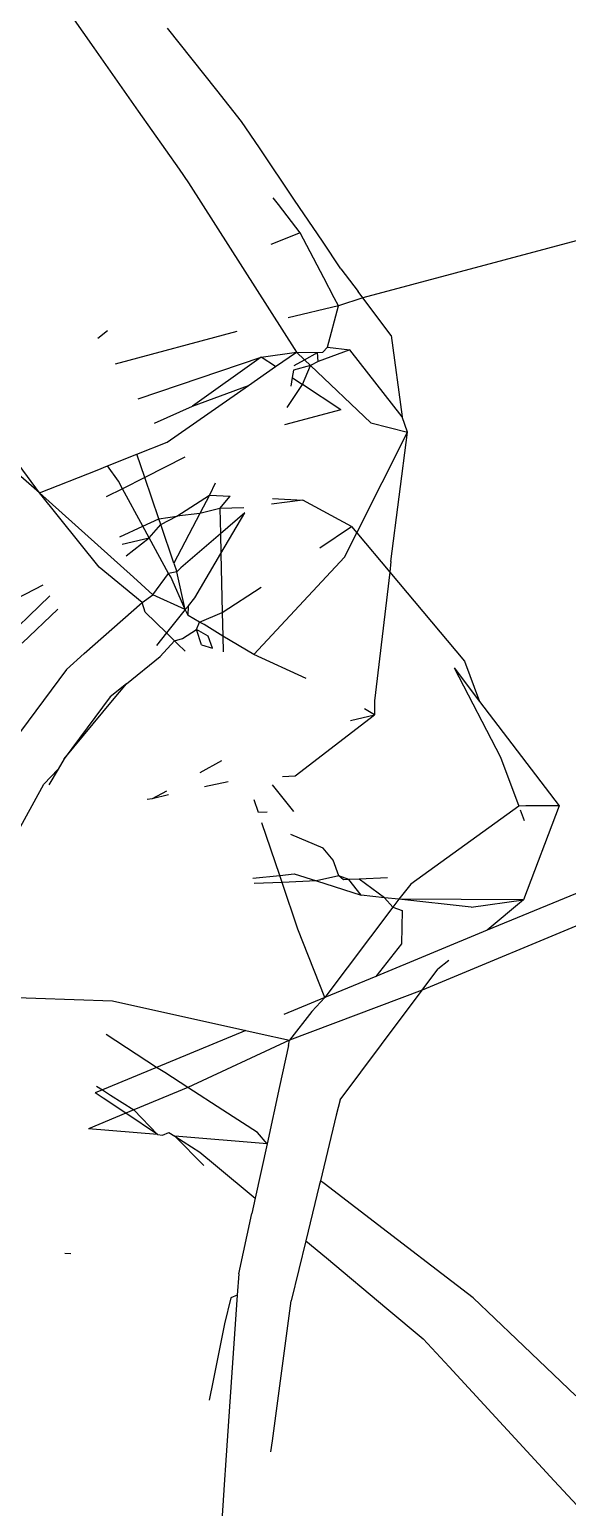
# Model space of a CAD drawing. Header units: inches. Extents: x 3324238 to 135265466, y -1036581 to 20094598.
# Drawn here: x 3354731.6391 to 3354731.781, y -519087.6512 to -519087.2613 of the extents above; entities that cross this region are included whole.
import ezdxf

# ---------------------------------------------------------------- set-up
doc = ezdxf.new("R2010")
doc.units = ezdxf.units.IN
doc.header["$MEASUREMENT"] = 0

msp = doc.modelspace()

# ---------------------------------------------------------------- linework, layer by layer
for p, q in [((3354731.6443, -519087.24932, 0.00267), (3354731.65609, -519087.26615, 0.00267)), ((3354731.68846, -519087.27728, 0.00267), (3354731.67548, -519087.26095, 0.00267)), ((3354731.65609, -519087.26615, 0.00267), (3354731.66777, -519087.28282, 0.00267)), ((3354731.69503, -519087.28554, 0.00267), (3354731.68846, -519087.27728, 0.00267)), ((3354731.66777, -519087.28282, 0.00267), (3354731.67853, -519087.29819, 0.00267)), ((3354731.69972, -519087.29251, 0.00267), (3354731.69503, -519087.28554, 0.00267)), ((3354731.70902, -519087.30631, 0.00267), (3354731.69972, -519087.29251, 0.00267)), ((3354731.67853, -519087.29819, 0.00267), (3354731.68106, -519087.30179, 0.00267)), ((3354731.68106, -519087.30179, 0.00267), (3354731.70948, -519087.34643, 0.00267)), ((3354731.70472, -519087.30747, 0.00267), (3354731.70339, -519087.30574, 0.00267)), ((3354731.71634, -519087.31718, 0.00267), (3354731.70902, -519087.30631, 0.00267)), ((3354731.71043, -519087.31491, 0.00267), (3354731.70472, -519087.30747, 0.00267)), ((3354731.71043, -519087.31491, 0.00267), (3354731.70274, -519087.31804, 0.00267)), ((3354731.7122, -519087.31829, 0.00267), (3354731.71043, -519087.31491, 0.00267)), ((3354731.71669, -519087.32684, 0.00267), (3354731.7122, -519087.31829, 0.00267)), ((3354731.72122, -519087.32443, 0.00267), (3354731.71634, -519087.31718, 0.00267)), ((3354731.78858, -519087.31561, 0.00267), (3354731.727, -519087.33211, 0.00267)), ((3354731.72122, -519087.32443, 0.00267), (3354731.72573, -519087.33042, 0.00267)), ((3354731.71945, -519087.33211, 0.00267), (3354731.71669, -519087.32684, 0.00267)), ((3354731.72056, -519087.33423, 0.00267), (3354731.71945, -519087.33211, 0.00267)), ((3354731.727, -519087.33211, 0.00267), (3354731.72056, -519087.33423, 0.00267)), ((3354731.727, -519087.33211, 0.00267), (3354731.72573, -519087.33042, 0.00267)), ((3354731.73447, -519087.34203, 0.00267), (3354731.727, -519087.33211, 0.00267)), ((3354731.72056, -519087.33423, 0.00267), (3354731.70733, -519087.33738, 0.00267)), ((3354731.7177, -519087.34509, 0.00267), (3354731.72056, -519087.33423, 0.00267)), ((3354731.65962, -519087.34078, 0.00267), (3354731.65713, -519087.3428, 0.00267)), ((3354731.69378, -519087.34102, 0.00267), (3354731.66168, -519087.34962, 0.00267)), ((3354731.71644, -519087.34643, 0.00267), (3354731.7177, -519087.34509, 0.00267)), ((3354731.7177, -519087.34509, 0.00267), (3354731.72359, -519087.34586, 0.00267)), ((3354731.73447, -519087.34203, 0.00267), (3354731.73734, -519087.36352, 0.00267)), ((3354731.66777, -519087.35875, 0.00267), (3354731.7002, -519087.34773, 0.00267)), ((3354731.7002, -519087.34773, 0.00267), (3354731.68206, -519087.36067, 0.00267)), ((3354731.7002, -519087.34773, 0.00267), (3354731.70948, -519087.34643, 0.00267)), ((3354731.704, -519087.35025, 0.00267), (3354731.7002, -519087.34773, 0.00267)), ((3354731.704, -519087.35025, 0.00267), (3354731.70948, -519087.34643, 0.00267)), ((3354731.7089, -519087.34991, 0.00267), (3354731.71159, -519087.34844, 0.00267)), ((3354731.70948, -519087.34643, 0.00267), (3354731.71159, -519087.34844, 0.00267)), ((3354731.70948, -519087.34643, 0.00267), (3354731.71505, -519087.34655, 0.00267)), ((3354731.71159, -519087.34844, 0.00267), (3354731.71505, -519087.34655, 0.00267)), ((3354731.71159, -519087.34844, 0.00267), (3354731.71316, -519087.34993, 0.00267)), ((3354731.71519, -519087.34886, 0.00267), (3354731.71316, -519087.34993, 0.00267)), ((3354731.71505, -519087.34655, 0.00267), (3354731.71644, -519087.34643, 0.00267)), ((3354731.71519, -519087.34886, 0.00267), (3354731.71505, -519087.34655, 0.00267)), ((3354731.72359, -519087.34586, 0.00267), (3354731.71519, -519087.34886, 0.00267)), ((3354731.73734, -519087.36352, 0.00267), (3354731.72359, -519087.34586, 0.00267)), ((3354731.69687, -519087.35522, 0.00267), (3354731.704, -519087.35025, 0.00267)), ((3354731.70837, -519087.35315, 0.00267), (3354731.708, -519087.35543, 0.00267)), ((3354731.7087, -519087.35117, 0.00267), (3354731.70837, -519087.35315, 0.00267)), ((3354731.70837, -519087.35315, 0.00267), (3354731.71111, -519087.35497, 0.00267)), ((3354731.71316, -519087.34993, 0.00267), (3354731.7087, -519087.35117, 0.00267)), ((3354731.71111, -519087.35497, 0.00267), (3354731.71316, -519087.34993, 0.00267)), ((3354731.71316, -519087.34993, 0.00267), (3354731.72912, -519087.3651, 0.00267)), ((3354731.67541, -519087.3702, 0.00267), (3354731.69687, -519087.35522, 0.00267)), ((3354731.68206, -519087.36067, 0.00267), (3354731.69687, -519087.35522, 0.00267)), ((3354731.70708, -519087.361, 0.00267), (3354731.71111, -519087.35497, 0.00267)), ((3354731.72123, -519087.36167, 0.00267), (3354731.71111, -519087.35497, 0.00267)), ((3354731.67207, -519087.3652, 0.00267), (3354731.68206, -519087.36067, 0.00267)), ((3354731.72123, -519087.36167, 0.00267), (3354731.70633, -519087.3656, 0.00267)), ((3354731.72912, -519087.3651, 0.00267), (3354731.7388, -519087.36756, 0.00267)), ((3354731.7388, -519087.36756, 0.00267), (3354731.73734, -519087.36352, 0.00267)), ((3354731.7254, -519087.39407, 0.00267), (3354731.7388, -519087.36756, 0.00267)), ((3354731.73442, -519087.40169, 0.00267), (3354731.7388, -519087.36756, 0.00267)), ((3354731.66743, -519087.37336, 0.00267), (3354731.67541, -519087.3702, 0.00267)), ((3354731.64171, -519087.38356, 0.00267), (3354731.63105, -519087.37432, 0.00267)), ((3354731.64171, -519087.38356, 0.00267), (3354731.63412, -519087.37323, 0.00267)), ((3354731.65692, -519087.37753, 0.00267), (3354731.65967, -519087.37644, 0.00267)), ((3354731.65967, -519087.37644, 0.00267), (3354731.66743, -519087.37336, 0.00267)), ((3354731.66253, -519087.3805, 0.00267), (3354731.65967, -519087.37644, 0.00267)), ((3354731.66951, -519087.3795, 0.00267), (3354731.66743, -519087.37336, 0.00267)), ((3354731.68006, -519087.37418, 0.00267), (3354731.66951, -519087.3795, 0.00267)), ((3354731.64171, -519087.38356, 0.00267), (3354731.65692, -519087.37753, 0.00267)), ((3354731.66361, -519087.38248, 0.00267), (3354731.66253, -519087.3805, 0.00267)), ((3354731.66951, -519087.3795, 0.00267), (3354731.66361, -519087.38248, 0.00267)), ((3354731.6732, -519087.39037, 0.00267), (3354731.66951, -519087.3795, 0.00267)), ((3354731.65746, -519087.40312, 0.00267), (3354731.64171, -519087.38356, 0.00267)), ((3354731.66651, -519087.40584, 0.00267), (3354731.64171, -519087.38356, 0.00267)), ((3354731.66361, -519087.38248, 0.00267), (3354731.65932, -519087.38464, 0.00267)), ((3354731.66899, -519087.39234, 0.00267), (3354731.66361, -519087.38248, 0.00267)), ((3354731.67795, -519087.38974, 0.00267), (3354731.68655, -519087.38413, 0.00267)), ((3354731.68655, -519087.38413, 0.00267), (3354731.68397, -519087.38897, 0.00267)), ((3354731.68807, -519087.38104, 0.00267), (3354731.68655, -519087.38413, 0.00267)), ((3354731.68655, -519087.38413, 0.00267), (3354731.69203, -519087.38443, 0.00267)), ((3354731.68929, -519087.38766, 0.00267), (3354731.69203, -519087.38443, 0.00267)), ((3354731.68929, -519087.38766, 0.00267), (3354731.68397, -519087.38897, 0.00267)), ((3354731.69558, -519087.38748, 0.00267), (3354731.68929, -519087.38766, 0.00267)), ((3354731.68929, -519087.38766, 0.00267), (3354731.68945, -519087.39438, 0.00267)), ((3354731.71118, -519087.38548, 0.00267), (3354731.70289, -519087.38654, 0.00267)), ((3354731.70314, -519087.38504, 0.00267), (3354731.71118, -519087.38548, 0.00267)), ((3354731.72403, -519087.39243, 0.00267), (3354731.71118, -519087.38548, 0.00267)), ((3354731.6629, -519087.39518, 0.00267), (3354731.66899, -519087.39234, 0.00267)), ((3354731.66899, -519087.39234, 0.00267), (3354731.6732, -519087.39037, 0.00267)), ((3354731.67067, -519087.39542, 0.00267), (3354731.66899, -519087.39234, 0.00267)), ((3354731.67067, -519087.39542, 0.00267), (3354731.67372, -519087.39191, 0.00267)), ((3354731.6732, -519087.39037, 0.00267), (3354731.67795, -519087.38974, 0.00267)), ((3354731.67372, -519087.39191, 0.00267), (3354731.6732, -519087.39037, 0.00267)), ((3354731.67372, -519087.39191, 0.00267), (3354731.67795, -519087.38974, 0.00267)), ((3354731.67717, -519087.40211, 0.00267), (3354731.67372, -519087.39191, 0.00267)), ((3354731.68397, -519087.38897, 0.00267), (3354731.67717, -519087.40211, 0.00267)), ((3354731.68397, -519087.38897, 0.00267), (3354731.67795, -519087.38974, 0.00267)), ((3354731.69588, -519087.38883, 0.00267), (3354731.68945, -519087.39438, 0.00267)), ((3354731.68956, -519087.39953, 0.00267), (3354731.69588, -519087.38883, 0.00267)), ((3354731.7157, -519087.39808, 0.00267), (3354731.72403, -519087.39243, 0.00267)), ((3354731.72403, -519087.39243, 0.00267), (3354731.7254, -519087.39407, 0.00267)), ((3354731.66355, -519087.39712, 0.00267), (3354731.67067, -519087.39542, 0.00267)), ((3354731.66458, -519087.40016, 0.00267), (3354731.67067, -519087.39542, 0.00267)), ((3354731.67578, -519087.40479, 0.00267), (3354731.67067, -519087.39542, 0.00267)), ((3354731.68945, -519087.39438, 0.00267), (3354731.67903, -519087.40337, 0.00267)), ((3354731.68945, -519087.39438, 0.00267), (3354731.68956, -519087.39953, 0.00267)), ((3354731.72214, -519087.40052, 0.00267), (3354731.7254, -519087.39407, 0.00267)), ((3354731.7254, -519087.39407, 0.00267), (3354731.73412, -519087.40447, 0.00267)), ((3354731.68266, -519087.41124, 0.00267), (3354731.68956, -519087.39953, 0.00267)), ((3354731.68956, -519087.39953, 0.00267), (3354731.68992, -519087.41511, 0.00267)), ((3354731.66876, -519087.41248, 0.00267), (3354731.65746, -519087.40312, 0.00267)), ((3354731.67717, -519087.40211, 0.00267), (3354731.67793, -519087.40435, 0.00267)), ((3354731.67793, -519087.40435, 0.00267), (3354731.67903, -519087.40337, 0.00267)), ((3354731.69822, -519087.42617, 0.00267), (3354731.72214, -519087.40052, 0.00267)), ((3354731.73442, -519087.40169, 0.00267), (3354731.73412, -519087.40447, 0.00267)), ((3354731.63089, -519087.41386, 0.00267), (3354731.6427, -519087.4078, 0.00267)), ((3354731.67165, -519087.41046, 0.00267), (3354731.66651, -519087.40584, 0.00267)), ((3354731.67165, -519087.41046, 0.00267), (3354731.67578, -519087.40479, 0.00267)), ((3354731.67793, -519087.40435, 0.00267), (3354731.67578, -519087.40479, 0.00267)), ((3354731.67637, -519087.40572, 0.00267), (3354731.67578, -519087.40479, 0.00267)), ((3354731.68018, -519087.41433, 0.00267), (3354731.67637, -519087.40572, 0.00267)), ((3354731.68018, -519087.41433, 0.00267), (3354731.67793, -519087.40435, 0.00267)), ((3354731.73412, -519087.40447, 0.00267), (3354731.73006, -519087.4384, 0.00267)), ((3354731.73412, -519087.40447, 0.00267), (3354731.75385, -519087.428, 0.00267)), ((3354731.62985, -519087.42484, 0.00267), (3354731.64442, -519087.41069, 0.00267)), ((3354731.66876, -519087.41248, 0.00267), (3354731.67165, -519087.41046, 0.00267)), ((3354731.68018, -519087.41433, 0.00267), (3354731.67165, -519087.41046, 0.00267)), ((3354731.68098, -519087.41334, 0.00267), (3354731.68266, -519087.41124, 0.00267)), ((3354731.68992, -519087.41511, 0.00267), (3354731.70016, -519087.4084, 0.00267)), ((3354731.6371, -519087.42322, 0.00267), (3354731.64653, -519087.41423, 0.00267)), ((3354731.65354, -519087.42596, 0.00267), (3354731.66876, -519087.41248, 0.00267)), ((3354731.66962, -519087.41504, 0.00267), (3354731.66876, -519087.41248, 0.00267)), ((3354731.67522, -519087.42053, 0.00267), (3354731.66962, -519087.41504, 0.00267)), ((3354731.68018, -519087.41433, 0.00267), (3354731.67522, -519087.42053, 0.00267)), ((3354731.68098, -519087.41334, 0.00267), (3354731.68018, -519087.41433, 0.00267)), ((3354731.68092, -519087.41594, 0.00267), (3354731.68018, -519087.41433, 0.00267)), ((3354731.68092, -519087.41594, 0.00267), (3354731.68098, -519087.41334, 0.00267)), ((3354731.68391, -519087.41771, 0.00267), (3354731.68992, -519087.41511, 0.00267)), ((3354731.68992, -519087.41511, 0.00267), (3354731.69006, -519087.42135, 0.00267)), ((3354731.67942, -519087.422, 0.00267), (3354731.68309, -519087.41959, 0.00267)), ((3354731.68391, -519087.41771, 0.00267), (3354731.68092, -519087.41594, 0.00267)), ((3354731.68309, -519087.41959, 0.00267), (3354731.68391, -519087.41771, 0.00267)), ((3354731.68446, -519087.42363, 0.00267), (3354731.68309, -519087.41959, 0.00267)), ((3354731.68623, -519087.4214, 0.00267), (3354731.68309, -519087.41959, 0.00267)), ((3354731.68513, -519087.41826, 0.00267), (3354731.68391, -519087.41771, 0.00267)), ((3354731.69006, -519087.42135, 0.00267), (3354731.68513, -519087.41826, 0.00267)), ((3354731.67522, -519087.42053, 0.00267), (3354731.6726, -519087.42381, 0.00267)), ((3354731.67358, -519087.42672, 0.00267), (3354731.6773, -519087.42256, 0.00267)), ((3354731.6773, -519087.42256, 0.00267), (3354731.67522, -519087.42053, 0.00267)), ((3354731.6773, -519087.42256, 0.00267), (3354731.67942, -519087.422, 0.00267)), ((3354731.67811, -519087.42337, 0.00267), (3354731.6773, -519087.42256, 0.00267)), ((3354731.68013, -519087.42534, 0.00267), (3354731.67811, -519087.42337, 0.00267)), ((3354731.68446, -519087.42363, 0.00267), (3354731.68735, -519087.42457, 0.00267)), ((3354731.68735, -519087.42457, 0.00267), (3354731.68623, -519087.4214, 0.00267)), ((3354731.69006, -519087.42135, 0.00267), (3354731.69016, -519087.42548, 0.00267)), ((3354731.69822, -519087.42617, 0.00267), (3354731.69006, -519087.42135, 0.00267)), ((3354731.64884, -519087.43013, 0.00267), (3354731.65354, -519087.42596, 0.00267)), ((3354731.66462, -519087.43396, 0.00267), (3354731.67358, -519087.42672, 0.00267)), ((3354731.71204, -519087.43257, 0.00267), (3354731.69822, -519087.42617, 0.00267)), ((3354731.64884, -519087.43013, 0.00267), (3354731.61815, -519087.4715, 0.00267)), ((3354731.75107, -519087.4297, 0.00267), (3354731.76335, -519087.45333, 0.00267)), ((3354731.75107, -519087.4297, 0.00267), (3354731.75781, -519087.43857, 0.00267)), ((3354731.75385, -519087.428, 0.00267), (3354731.75781, -519087.43857, 0.00267)), ((3354731.66462, -519087.43396, 0.00267), (3354731.66036, -519087.43739, 0.00267)), ((3354731.66095, -519087.43838, 0.00267), (3354731.66462, -519087.43396, 0.00267)), ((3354731.66036, -519087.43739, 0.00267), (3354731.64819, -519087.45375, 0.00267)), ((3354731.64819, -519087.45375, 0.00267), (3354731.66095, -519087.43838, 0.00267)), ((3354731.73006, -519087.4384, 0.00267), (3354731.73004, -519087.44209, 0.00267)), ((3354731.92407, -519087.43926, 0.00267), (3354731.74266, -519087.51473, 0.00267)), ((3354731.75781, -519087.43857, 0.00267), (3354731.77875, -519087.46614, 0.00267)), ((3354731.70917, -519087.45822, 0.00267), (3354731.73004, -519087.44209, 0.00267)), ((3354731.72375, -519087.44361, 0.00267), (3354731.73004, -519087.44209, 0.00267)), ((3354731.73004, -519087.44209, 0.00267), (3354731.72743, -519087.44057, 0.00267)), ((3354731.64819, -519087.45375, 0.00267), (3354731.6466, -519087.45645, 0.00267)), ((3354731.68976, -519087.45429, 0.00267), (3354731.68399, -519087.45744, 0.00267)), ((3354731.76335, -519087.45333, 0.00267), (3354731.76819, -519087.46621, 0.00267)), ((3354731.64283, -519087.46041, 0.00267), (3354731.6466, -519087.45645, 0.00267)), ((3354731.6466, -519087.45645, 0.00267), (3354731.64415, -519087.46061, 0.00267)), ((3354731.70579, -519087.45842, 0.00267), (3354731.70917, -519087.45822, 0.00267)), ((3354731.62931, -519087.48505, 0.00267), (3354731.64283, -519087.46041, 0.00267)), ((3354731.67519, -519087.46223, 0.00267), (3354731.67146, -519087.46426, 0.00267)), ((3354731.69151, -519087.45976, 0.00267), (3354731.68524, -519087.46113, 0.00267)), ((3354731.70884, -519087.46766, 0.00267), (3354731.70315, -519087.46059, 0.00267)), ((3354731.67146, -519087.46426, 0.00267), (3354731.67009, -519087.46445, 0.00267)), ((3354731.67577, -519087.4632, 0.00267), (3354731.67146, -519087.46426, 0.00267)), ((3354731.69945, -519087.46788, 0.00267), (3354731.69833, -519087.46457, 0.00267)), ((3354731.76819, -519087.46621, 0.00267), (3354731.73963, -519087.48679, 0.00267)), ((3354731.84223, -519087.46479, 0.00267), (3354731.75981, -519087.49897, 0.00267)), ((3354731.77002, -519087.46616, 0.00267), (3354731.76819, -519087.46621, 0.00267)), ((3354731.77875, -519087.46614, 0.00267), (3354731.76937, -519087.4909, 0.00267)), ((3354731.77875, -519087.46614, 0.00267), (3354731.77002, -519087.46616, 0.00267)), ((3354731.70179, -519087.46783, 0.00267), (3354731.69945, -519087.46788, 0.00267)), ((3354731.76854, -519087.46716, 0.00267), (3354731.7696, -519087.46999, 0.00267)), ((3354731.70507, -519087.48448, 0.00267), (3354731.70037, -519087.47058, 0.00267)), ((3354731.71658, -519087.47727, 0.00267), (3354731.70797, -519087.47372, 0.00267)), ((3354731.71918, -519087.4805, 0.00267), (3354731.71658, -519087.47727, 0.00267)), ((3354731.72063, -519087.48459, 0.00267), (3354731.71918, -519087.4805, 0.00267)), ((3354731.69803, -519087.4852, 0.00267), (3354731.70507, -519087.48448, 0.00267)), ((3354731.70507, -519087.48448, 0.00267), (3354731.70888, -519087.48408, 0.00267)), ((3354731.7057, -519087.48634, 0.00267), (3354731.70507, -519087.48448, 0.00267)), ((3354731.71475, -519087.48595, 0.00267), (3354731.7057, -519087.48634, 0.00267)), ((3354731.70888, -519087.48408, 0.00267), (3354731.71475, -519087.48595, 0.00267)), ((3354731.72063, -519087.48459, 0.00267), (3354731.71475, -519087.48595, 0.00267)), ((3354731.71475, -519087.48595, 0.00267), (3354731.7266, -519087.48972, 0.00267)), ((3354731.72186, -519087.48565, 0.00267), (3354731.72063, -519087.48459, 0.00267)), ((3354731.72327, -519087.48559, 0.00267), (3354731.72063, -519087.48459, 0.00267)), ((3354731.72327, -519087.48559, 0.00267), (3354731.72186, -519087.48565, 0.00267)), ((3354731.726, -519087.48547, 0.00267), (3354731.72327, -519087.48559, 0.00267)), ((3354731.7266, -519087.48972, 0.00267), (3354731.72327, -519087.48559, 0.00267)), ((3354731.73349, -519087.48515, 0.00267), (3354731.726, -519087.48547, 0.00267)), ((3354731.73274, -519087.49039, 0.00267), (3354731.726, -519087.48547, 0.00267)), ((3354731.7057, -519087.48634, 0.00267), (3354731.69836, -519087.48665, 0.00267)), ((3354731.70988, -519087.49868, 0.00267), (3354731.7057, -519087.48634, 0.00267)), ((3354731.73274, -519087.49039, 0.00267), (3354731.7266, -519087.48972, 0.00267)), ((3354731.73963, -519087.48679, 0.00267), (3354731.73652, -519087.4908, 0.00267)), ((3354731.73493, -519087.49285, 0.00267), (3354731.71698, -519087.51666, 0.00267)), ((3354731.73652, -519087.4908, 0.00267), (3354731.73274, -519087.49039, 0.00267)), ((3354731.73274, -519087.49039, 0.00267), (3354731.73493, -519087.49285, 0.00267)), ((3354731.73652, -519087.4908, 0.00267), (3354731.73493, -519087.49285, 0.00267)), ((3354731.73493, -519087.49285, 0.00267), (3354731.7374, -519087.49378, 0.00267)), ((3354731.75556, -519087.49286, 0.00267), (3354731.73652, -519087.4908, 0.00267)), ((3354731.76937, -519087.4909, 0.00267), (3354731.73652, -519087.4908, 0.00267)), ((3354731.7374, -519087.49378, 0.00267), (3354731.73717, -519087.50253, 0.00267)), ((3354731.75556, -519087.49286, 0.00267), (3354731.76937, -519087.4909, 0.00267)), ((3354731.76937, -519087.4909, 0.00267), (3354731.75981, -519087.49897, 0.00267)), ((3354731.71698, -519087.51666, 0.00267), (3354731.70988, -519087.49868, 0.00267)), ((3354731.75981, -519087.49897, 0.00267), (3354731.73044, -519087.51114, 0.00267)), ((3354731.73717, -519087.50253, 0.00267), (3354731.73044, -519087.51114, 0.00267)), ((3354731.74266, -519087.51473, 0.00267), (3354731.74678, -519087.50922, 0.00267)), ((3354731.74973, -519087.50691, 0.00267), (3354731.74678, -519087.50922, 0.00267)), ((3354731.73044, -519087.51114, 0.00267), (3354731.71698, -519087.51666, 0.00267)), ((3354731.61241, -519087.51586, 0.00267), (3354731.66095, -519087.5176, 0.00267)), ((3354731.71698, -519087.51666, 0.00267), (3354731.70616, -519087.52122, 0.00267)), ((3354731.74266, -519087.51473, 0.00267), (3354731.70769, -519087.52796, 0.00267)), ((3354731.71698, -519087.51666, 0.00267), (3354731.71353, -519087.52043, 0.00267)), ((3354731.7319, -519087.52908, 0.00267), (3354731.74266, -519087.51473, 0.00267)), ((3354731.66095, -519087.5176, 0.00267), (3354731.69611, -519087.52539, 0.00267)), ((3354731.71353, -519087.52043, 0.00267), (3354731.70769, -519087.52796, 0.00267)), ((3354731.67262, -519087.53513, 0.00267), (3354731.65928, -519087.5265, 0.00267)), ((3354731.69611, -519087.52539, 0.00267), (3354731.67262, -519087.53513, 0.00267)), ((3354731.70769, -519087.52796, 0.00267), (3354731.68084, -519087.54045, 0.00267)), ((3354731.69611, -519087.52539, 0.00267), (3354731.69968, -519087.52618, 0.00267)), ((3354731.69968, -519087.52618, 0.00267), (3354731.70769, -519087.52796, 0.00267)), ((3354731.70737, -519087.52941, 0.00267), (3354731.70769, -519087.52796, 0.00267)), ((3354731.70737, -519087.52941, 0.00267), (3354731.70502, -519087.54022, 0.00267)), ((3354731.72098, -519087.54366, 0.00267), (3354731.7319, -519087.52908, 0.00267)), ((3354731.67262, -519087.53513, 0.00267), (3354731.65829, -519087.54107, 0.00267)), ((3354731.67477, -519087.53653, 0.00267), (3354731.67262, -519087.53513, 0.00267)), ((3354731.68084, -519087.54045, 0.00267), (3354731.67477, -519087.53653, 0.00267)), ((3354731.65672, -519087.54008, 0.00267), (3354731.65829, -519087.54107, 0.00267)), ((3354731.68084, -519087.54045, 0.00267), (3354731.66659, -519087.54637, 0.00267)), ((3354731.69006, -519087.54642, 0.00267), (3354731.68084, -519087.54045, 0.00267)), ((3354731.70502, -519087.54022, 0.00267), (3354731.70174, -519087.55531, 0.00267)), ((3354731.65829, -519087.54107, 0.00267), (3354731.65639, -519087.54186, 0.00267)), ((3354731.65851, -519087.54328, 0.00267), (3354731.65639, -519087.54186, 0.00267)), ((3354731.65829, -519087.54107, 0.00267), (3354731.66047, -519087.54247, 0.00267)), ((3354731.66446, -519087.54726, 0.00267), (3354731.65851, -519087.54328, 0.00267)), ((3354731.66047, -519087.54247, 0.00267), (3354731.66659, -519087.54637, 0.00267)), ((3354731.72098, -519087.54366, 0.00267), (3354731.71999, -519087.54774, 0.00267)), ((3354731.66446, -519087.54726, 0.00267), (3354731.6546, -519087.55136, 0.00267)), ((3354731.66659, -519087.54637, 0.00267), (3354731.66446, -519087.54726, 0.00267)), ((3354731.67287, -519087.55289, 0.00267), (3354731.66446, -519087.54726, 0.00267)), ((3354731.66659, -519087.54637, 0.00267), (3354731.67287, -519087.55289, 0.00267)), ((3354731.69921, -519087.55234, 0.00267), (3354731.69006, -519087.54642, 0.00267)), ((3354731.71999, -519087.54774, 0.00267), (3354731.7158, -519087.56506, 0.00267)), ((3354731.67287, -519087.55289, 0.00267), (3354731.6546, -519087.55136, 0.00267)), ((3354731.67418, -519087.553, 0.00267), (3354731.67587, -519087.55229, 0.00267)), ((3354731.67587, -519087.55229, 0.00267), (3354731.6774, -519087.55327, 0.00267)), ((3354731.70174, -519087.55531, 0.00267), (3354731.69921, -519087.55234, 0.00267)), ((3354731.67287, -519087.55289, 0.00267), (3354731.67418, -519087.553, 0.00267)), ((3354731.70174, -519087.55531, 0.00267), (3354731.6774, -519087.55327, 0.00267)), ((3354731.6774, -519087.55327, 0.00267), (3354731.68403, -519087.5575, 0.00267)), ((3354731.68505, -519087.56103, 0.00267), (3354731.6774, -519087.55327, 0.00267)), ((3354731.70174, -519087.55531, 0.00267), (3354731.69861, -519087.56969, 0.00267)), ((3354731.68403, -519087.5575, 0.00267), (3354731.68814, -519087.56094, 0.00267)), ((3354731.68814, -519087.56094, 0.00267), (3354731.69861, -519087.56969, 0.00267)), ((3354731.71549, -519087.56633, 0.00267), (3354731.71197, -519087.58088, 0.00267)), ((3354731.7158, -519087.56506, 0.00267), (3354731.71549, -519087.56633, 0.00267)), ((3354731.71677, -519087.5658, 0.00267), (3354731.7158, -519087.56506, 0.00267)), ((3354731.73354, -519087.57866, 0.00267), (3354731.71677, -519087.5658, 0.00267)), ((3354731.69861, -519087.56969, 0.00267), (3354731.69774, -519087.57369, 0.00267)), ((3354731.69428, -519087.58958, 0.00267), (3354731.69774, -519087.57369, 0.00267)), ((3354731.75045, -519087.59163, 0.00267), (3354731.73354, -519087.57866, 0.00267)), ((3354731.71197, -519087.58088, 0.00267), (3354731.71014, -519087.58843, 0.00267)), ((3354731.71197, -519087.58088, 0.00267), (3354731.71738, -519087.58541, 0.00267)), ((3354731.64995, -519087.58434, 0.00267), (3354731.64841, -519087.58428, 0.00267)), ((3354731.71738, -519087.58541, 0.00267), (3354731.73331, -519087.59873, 0.00267)), ((3354731.69428, -519087.58958, 0.00267), (3354731.69389, -519087.59522, 0.00267)), ((3354731.71014, -519087.58843, 0.00267), (3354731.70812, -519087.59675, 0.00267)), ((3354731.69389, -519087.59522, 0.00267), (3354731.69221, -519087.59592, 0.00267)), ((3354731.69389, -519087.59522, 0.00267), (3354731.69249, -519087.61565, 0.00267)), ((3354731.75609, -519087.59595, 0.00267), (3354731.75045, -519087.59163, 0.00267)), ((3354731.69221, -519087.59592, 0.00267), (3354731.69048, -519087.60283, 0.00267)), ((3354731.70635, -519087.60991, 0.00267), (3354731.70812, -519087.59675, 0.00267)), ((3354731.73331, -519087.59873, 0.00267), (3354731.74292, -519087.60678, 0.00267)), ((3354731.76752, -519087.60683, 0.00267), (3354731.75609, -519087.59595, 0.00267)), ((3354731.69048, -519087.60283, 0.00267), (3354731.68752, -519087.61771, 0.00267)), ((3354731.74292, -519087.60678, 0.00267), (3354731.74978, -519087.61419, 0.00267)), ((3354731.78319, -519087.62176, 0.00267), (3354731.76752, -519087.60683, 0.00267)), ((3354731.70314, -519087.63368, 0.00267), (3354731.70635, -519087.60991, 0.00267)), ((3354731.74978, -519087.61419, 0.00267), (3354731.76413, -519087.62972, 0.00267)), ((3354731.68752, -519087.61771, 0.00267), (3354731.68647, -519087.62294, 0.00267)), ((3354731.69249, -519087.61565, 0.00267), (3354731.6909, -519087.6388, 0.00267)), ((3354731.76413, -519087.62972, 0.00267), (3354731.77751, -519087.64419, 0.00267)), ((3354731.70275, -519087.63656, 0.00267), (3354731.70314, -519087.63368, 0.00267)), ((3354731.6909, -519087.6388, 0.00267), (3354731.69045, -519087.64528, 0.00267)), ((3354731.69045, -519087.64528, 0.00267), (3354731.68961, -519087.65748, 0.00267)), ((3354731.77751, -519087.64419, 0.00267), (3354731.78835, -519087.65591, 0.00267))]:
    msp.add_line(p, q)

doc.saveas('drawing.dxf')
